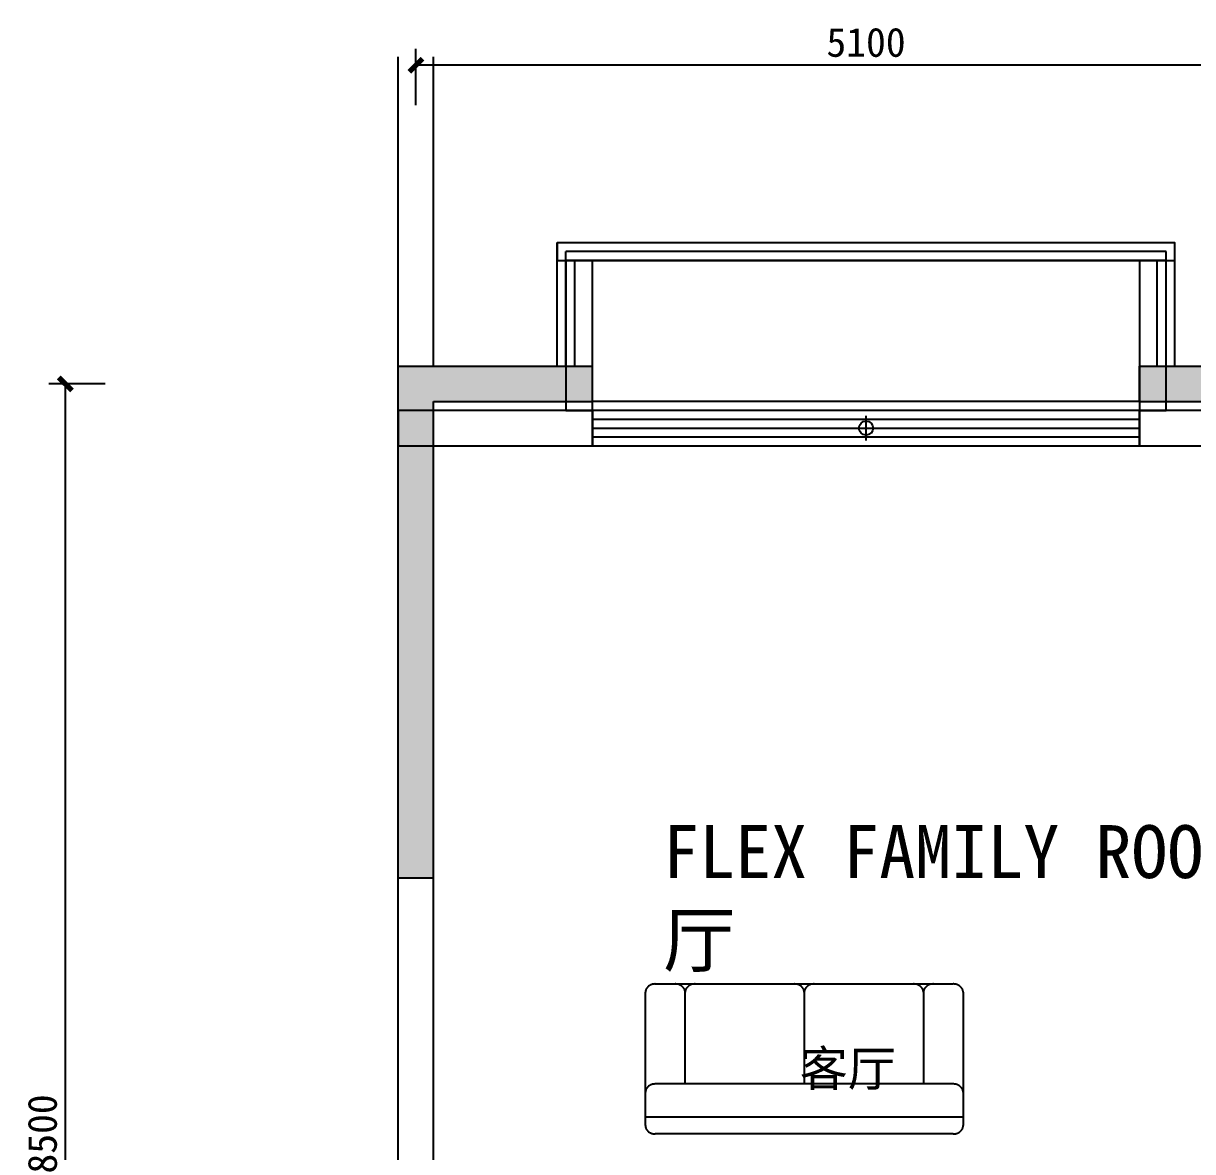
# Model space of a CAD drawing. Header units: millimetres. Extents: x 0 to 1315425, y -297887 to 3.
# Drawn here: x 1298748 to 1305372, y -287708 to -281315 of the extents above; entities that cross this region are included whole.
import ezdxf

# ---------------------------------------------------------------- set-up
doc = ezdxf.new("R2010")
doc.units = ezdxf.units.MM
for name, color, linetype in [('A-ELEM-TAG', 6, 'CONTINUOUS'), ('A-GLAZ-EXST', 4, 'CONTINUOUS'), ('A-SURVEY-HATCH', 9, 'CONTINUOUS'), ('A-TEXT', 250, 'CONTINUOUS'), ('A-WALL-EXST-CORR', 1, 'CONTINUOUS'), ('D0-FURNITURE', 2, 'Continuous'), ('F-TEXT', 6, 'Continuous'), ('LIB-PLAN', 7, 'Continuous'), ('S-COLUMN', 6, 'Continuous'), ('S-S.WALL', 7, 'Continuous')]:
    doc.layers.add(name, color=color, linetype=linetype)
doc.styles.add('HT', font='simhei.ttf')
doc.styles.add('宋体', font='')
doc.styles.get('宋体').set_extended_font_data('SimSun')
doc.dimstyles.new('TCD', dxfattribs={"dimscale": 0, "dimtxt": 2.2, "dimasz": 1, "dimexe": 1.25, "dimexo": 3, "dimtad": 1, "dimrnd": 5, "dimtxsty": '宋体', "dimblk": 'ARCHTICK', "dimcen": 2.5, "dimazin": 3, "dimtfac": 1, "dimtix": 1, "dimtmove": 2, "dimatfit": 3, "dimldrblk": 'DOT', "dimlwd": -1})

# ---------------------------------------------------------------- blocks, each defined once
blk = doc.blocks.new('_ARCHTICK')
at = {"color": 0, "linetype": 'ByBlock', "const_width": 0.4}
blk.add_lwpolyline([(-0.5, -0.5), (0.5, 0.5)], dxfattribs=at)
blk = doc.blocks.new('*D452')
at = {"layer": 'Defpoints', "color": 0}
for p in [(1300971.9, -281552.3), (1300971.9, -285324.7), (1306071.9, -285557.8)]:
    blk.add_point(p, dxfattribs=at)
at = {"layer": 'S-COLUMN', "color": 0, "lineweight": -2}
for p, q in [((1300971.9, -281777.3), (1300971.9, -281458.6)), ((1306071.9, -281777.3), (1306071.9, -281458.6))]:
    blk.add_line(p, q, dxfattribs=at)
at = {"layer": 'S-COLUMN', "color": 0}
blk.add_line((1306071.9, -281552.3), (1300971.9, -281552.3), dxfattribs=at)
at = {"layer": 'S-COLUMN', "color": 0, "xscale": 75, "yscale": 75, "zscale": 75, "rotation": 180}
blk.add_blockref('_ARCHTICK', (1300971.9, -281552.3), dxfattribs=at)
at = {"layer": 'S-COLUMN', "color": 0, "xscale": 75, "yscale": 75, "zscale": 75}
blk.add_blockref('_ARCHTICK', (1306071.9, -281552.3), dxfattribs=at)
at = {"layer": 'S-COLUMN', "color": 2, "insert": (1303521.9, -281423), "char_height": 165, "attachment_point": 5, "style": '宋体'}
blk.add_mtext('5100', dxfattribs=at)
blk = doc.blocks.new('_Dot')
at = {"color": 0, "linetype": 'ByBlock', "lineweight": -2}
blk.add_line((-0.5, 0), (-1, 0), dxfattribs=at)
at = {"color": 0, "linetype": 'ByBlock', "const_width": 0.5}
blk.add_lwpolyline([(-0.25, 0, 1), (0.25, 0, 1)], format="xyb", close=True, dxfattribs=at)
blk = doc.blocks.new('*D456')
at = {"layer": 'Defpoints', "color": 0}
for p in [(1298986, -283357.8), (1301071.9, -283357.8), (1301071.9, -291857.8)]:
    blk.add_point(p, dxfattribs=at)
at = {"layer": 'S-COLUMN', "color": 0, "lineweight": -2}
for p, q in [((1299211, -283357.8), (1298892.2, -283357.8)), ((1299211, -291857.8), (1298892.2, -291857.8))]:
    blk.add_line(p, q, dxfattribs=at)
at = {"layer": 'S-COLUMN', "color": 0}
blk.add_line((1298986, -291857.8), (1298986, -283357.8), dxfattribs=at)
at = {"layer": 'S-COLUMN', "color": 0, "xscale": 75, "yscale": 75, "zscale": 75}
for p, rotation in [((1298986, -283357.8), 90), ((1298986, -291857.8), 270)]:
    blk.add_blockref('_ARCHTICK', p, dxfattribs=dict(at, rotation=rotation))
at = {"layer": 'S-COLUMN', "color": 2, "insert": (1298856.6, -287607.8), "char_height": 165, "attachment_point": 5, "rotation": 90, "style": '宋体'}
blk.add_mtext('8500', dxfattribs=at)
blk = doc.blocks.new('ELEM_TAG')
for p, q in [((0, -70), (0, 70)), ((-70, 0), (70, 0))]:
    blk.add_line(p, q)
blk.add_circle((0, 0), 40)
blk = doc.blocks.new('SOFA_2S_1800x850_PLAN')
at = {"layer": 'LIB-PLAN'}
for p, q in [((-843.8, 0), (843.8, 0)), ((-900, -94.4), (-900, -47.2)), ((900, -47.2), (900, -236.1)), ((-900, -236.1), (-900, -94.4)), ((-900, -94.4), (900, -94.4)), ((-900, -802.8), (-900, -236.1)), ((900, -236.1), (900, -802.8)), ((-843.8, -283.3), (843.8, -283.3)), ((-675, -802.8), (-675, -283.3)), ((0, -802.8), (0, -283.3)), ((675, -283.3), (675, -802.8)), ((-731.2, -850), (-843.8, -850)), ((731.2, -850), (-731.2, -850)), ((843.8, -850), (731.2, -850))]:
    blk.add_line(p, q, dxfattribs=at)
for points in [[(-843.8, 0), (-846.5, -0.1), (-849.3, -0.2), (-852, -0.5), (-854.7, -0.9), (-857.4, -1.4), (-860.1, -2), (-862.7, -2.8), (-865.3, -3.6), (-867.8, -4.5), (-870.3, -5.6), (-872.7, -6.7), (-875, -8), (-877.3, -9.3), (-879.4, -10.7), (-881.5, -12.2), (-883.5, -13.8), (-885.4, -15.5), (-887.2, -17.3), (-888.9, -19.1), (-890.5, -21), (-892, -22.9), (-893.4, -25), (-894.6, -27), (-895.7, -29.2), (-896.7, -31.3), (-897.6, -33.5), (-898.3, -35.7), (-898.9, -38), (-899.4, -40.3), (-899.7, -42.6), (-899.9, -44.9), (-900, -47.2)], [(900, -47.2), (899.9, -44.9), (899.7, -42.6), (899.4, -40.3), (898.9, -38), (898.3, -35.7), (897.6, -33.5), (896.7, -31.3), (895.7, -29.2), (894.6, -27), (893.4, -25), (892, -22.9), (890.5, -21), (888.9, -19.1), (887.2, -17.3), (885.4, -15.5), (883.5, -13.8), (881.5, -12.2), (879.4, -10.7), (877.3, -9.3), (875, -8), (872.7, -6.7), (870.3, -5.6), (867.8, -4.5), (865.3, -3.6), (862.7, -2.8), (860.1, -2), (857.4, -1.4), (854.7, -0.9), (852, -0.5), (849.3, -0.2), (846.5, -0.1), (843.8, 0)], [(-900, -236.1), (-899.9, -238.4), (-899.7, -240.7), (-899.4, -243), (-898.9, -245.3), (-898.3, -247.6), (-897.6, -249.8), (-896.7, -252), (-895.7, -254.2), (-894.6, -256.3), (-893.4, -258.4), (-892, -260.4), (-890.5, -262.3), (-888.9, -264.2), (-887.2, -266.1), (-885.4, -267.8), (-883.5, -269.5), (-881.5, -271.1), (-879.4, -272.6), (-877.3, -274), (-875, -275.4), (-872.7, -276.6), (-870.3, -277.8), (-867.8, -278.8), (-865.3, -279.7), (-862.7, -280.6), (-860.1, -281.3), (-857.4, -281.9), (-854.7, -282.4), (-852, -282.8), (-849.3, -283.1), (-846.5, -283.3), (-843.8, -283.3)], [(843.8, -283.3), (846.5, -283.3), (849.3, -283.1), (852, -282.8), (854.7, -282.4), (857.4, -281.9), (860.1, -281.3), (862.7, -280.6), (865.3, -279.7), (867.8, -278.8), (870.3, -277.8), (872.7, -276.6), (875, -275.4), (877.3, -274), (879.4, -272.6), (881.5, -271.1), (883.5, -269.5), (885.4, -267.8), (887.2, -266.1), (888.9, -264.2), (890.5, -262.3), (892, -260.4), (893.4, -258.4), (894.6, -256.3), (895.7, -254.2), (896.7, -252), (897.6, -249.8), (898.3, -247.6), (898.9, -245.3), (899.4, -243), (899.7, -240.7), (899.9, -238.4), (900, -236.1)], [(-900, -802.8), (-899.9, -805.1), (-899.7, -807.4), (-899.4, -809.7), (-898.9, -812), (-898.3, -814.3), (-897.6, -816.5), (-896.7, -818.7), (-895.7, -820.8), (-894.6, -823), (-893.4, -825), (-892, -827.1), (-890.5, -829), (-888.9, -830.9), (-887.2, -832.7), (-885.4, -834.5), (-883.5, -836.2), (-881.5, -837.8), (-879.4, -839.3), (-877.3, -840.7), (-875, -842), (-872.7, -843.3), (-870.3, -844.4), (-867.8, -845.5), (-865.3, -846.4), (-862.7, -847.2), (-860.1, -848), (-857.4, -848.6), (-854.7, -849.1), (-852, -849.5), (-849.3, -849.8), (-846.5, -849.9), (-843.8, -850)], [(-731.2, -850), (-728.5, -849.9), (-725.7, -849.8), (-723, -849.5), (-720.3, -849.1), (-717.6, -848.6), (-714.9, -848), (-712.3, -847.2), (-709.7, -846.4), (-707.2, -845.5), (-704.7, -844.4), (-702.3, -843.3), (-700, -842), (-697.7, -840.7), (-695.6, -839.3), (-693.5, -837.8), (-691.5, -836.2), (-689.6, -834.5), (-687.8, -832.7), (-686.1, -830.9), (-684.5, -829), (-683, -827.1), (-681.6, -825), (-680.4, -823), (-679.3, -820.8), (-678.3, -818.7), (-677.4, -816.5), (-676.7, -814.3), (-676.1, -812), (-675.6, -809.7), (-675.3, -807.4), (-675.1, -805.1), (-675, -802.8)], [(-675, -802.8), (-674.9, -805.1), (-674.7, -807.4), (-674.4, -809.7), (-673.9, -812), (-673.3, -814.3), (-672.6, -816.5), (-671.7, -818.7), (-670.7, -820.8), (-669.6, -823), (-668.4, -825), (-667, -827.1), (-665.5, -829), (-663.9, -830.9), (-662.2, -832.7), (-660.4, -834.5), (-658.5, -836.2), (-656.5, -837.8), (-654.4, -839.3), (-652.3, -840.7), (-650, -842), (-647.7, -843.3), (-645.3, -844.4), (-642.8, -845.5), (-640.3, -846.4), (-637.7, -847.2), (-635.1, -848), (-632.4, -848.6), (-629.7, -849.1), (-627, -849.5), (-624.3, -849.8), (-621.5, -849.9), (-618.8, -850)], [(-56.3, -850), (-53.5, -849.9), (-50.7, -849.8), (-48, -849.5), (-45.3, -849.1), (-42.6, -848.6), (-39.9, -848), (-37.3, -847.2), (-34.7, -846.4), (-32.2, -845.5), (-29.7, -844.4), (-27.3, -843.3), (-25, -842), (-22.7, -840.7), (-20.6, -839.3), (-18.5, -837.8), (-16.5, -836.2), (-14.6, -834.5), (-12.8, -832.7), (-11.1, -830.9), (-9.5, -829), (-8, -827.1), (-6.6, -825), (-5.4, -823), (-4.3, -820.8), (-3.3, -818.7), (-2.4, -816.5), (-1.7, -814.3), (-1.1, -812), (-0.6, -809.7), (-0.3, -807.4), (-0.1, -805.1), (0, -802.8)], [(0, -802.8), (0.1, -805.1), (0.3, -807.4), (0.6, -809.7), (1.1, -812), (1.7, -814.3), (2.4, -816.5), (3.3, -818.7), (4.3, -820.8), (5.4, -823), (6.6, -825), (8, -827.1), (9.5, -829), (11.1, -830.9), (12.8, -832.7), (14.6, -834.5), (16.5, -836.2), (18.5, -837.8), (20.6, -839.3), (22.7, -840.7), (25, -842), (27.3, -843.3), (29.7, -844.4), (32.2, -845.5), (34.7, -846.4), (37.3, -847.2), (39.9, -848), (42.6, -848.6), (45.3, -849.1), (48, -849.5), (50.7, -849.8), (53.5, -849.9), (56.2, -850)], [(618.8, -850), (621.5, -849.9), (624.3, -849.8), (627, -849.5), (629.7, -849.1), (632.4, -848.6), (635.1, -848), (637.7, -847.2), (640.3, -846.4), (642.8, -845.5), (645.3, -844.4), (647.7, -843.3), (650, -842), (652.3, -840.7), (654.4, -839.3), (656.5, -837.8), (658.5, -836.2), (660.4, -834.5), (662.2, -832.7), (663.9, -830.9), (665.5, -829), (667, -827.1), (668.4, -825), (669.6, -823), (670.7, -820.8), (671.7, -818.7), (672.6, -816.5), (673.3, -814.3), (673.9, -812), (674.4, -809.7), (674.7, -807.4), (674.9, -805.1), (675, -802.8)], [(675, -802.8), (675.1, -805.1), (675.3, -807.4), (675.6, -809.7), (676.1, -812), (676.7, -814.3), (677.4, -816.5), (678.3, -818.7), (679.3, -820.8), (680.4, -823), (681.6, -825), (683, -827.1), (684.5, -829), (686.1, -830.9), (687.8, -832.7), (689.6, -834.5), (691.5, -836.2), (693.5, -837.8), (695.6, -839.3), (697.7, -840.7), (700, -842), (702.3, -843.3), (704.7, -844.4), (707.2, -845.5), (709.7, -846.4), (712.3, -847.2), (714.9, -848), (717.6, -848.6), (720.3, -849.1), (723, -849.5), (725.7, -849.8), (728.5, -849.9), (731.2, -850)], [(843.8, -850), (846.5, -849.9), (849.3, -849.8), (852, -849.5), (854.7, -849.1), (857.4, -848.6), (860.1, -848), (862.7, -847.2), (865.3, -846.4), (867.8, -845.5), (870.3, -844.4), (872.7, -843.3), (875, -842), (877.3, -840.7), (879.4, -839.3), (881.5, -837.8), (883.5, -836.2), (885.4, -834.5), (887.2, -832.7), (888.9, -830.9), (890.5, -829), (892, -827.1), (893.4, -825), (894.6, -823), (895.7, -820.8), (896.7, -818.7), (897.6, -816.5), (898.3, -814.3), (898.9, -812), (899.4, -809.7), (899.7, -807.4), (899.9, -805.1), (900, -802.8)]]:
    blk.add_lwpolyline(points, dxfattribs=at)

msp = doc.modelspace()

# ---------------------------------------------------------------- hatches: boundary and pattern name
at = {"layer": 'A-SURVEY-HATCH'}
h = msp.add_hatch(color=251, dxfattribs=at)
h.dxf.hatch_style = 1
h.paths.add_polyline_path([(1306371.915, -283057.788), (1305971.915, -283057.788), (1305971.915, -283257.788), (1305071.915, -283257.788), (1305071.915, -283457.788), (1305971.915, -283457.788), (1306371.915, -283457.788)])
h.paths.add_polyline_path([(1301071.915, -291757.788), (1300871.915, -291757.788), (1300871.915, -293957.788), (1299471.915, -293957.788), (1299471.915, -294157.788), (1301071.915, -294157.788)])
h.paths.add_polyline_path([(1306171.915, -284557.788), (1305971.915, -284557.788), (1305971.915, -286157.788), (1306171.915, -286157.788), (1306171.915, -285557.788), (1307071.915, -285557.788), (1307071.915, -285357.788), (1306171.915, -285357.788)])
h = msp.add_hatch(color=251, dxfattribs=at)
h.dxf.hatch_style = 1
h.paths.add_polyline_path([(1301971.915, -283257.788), (1300871.915, -283257.788), (1300871.915, -286157.788), (1301071.915, -286157.788), (1301071.915, -283457.788), (1301971.915, -283457.788)])

# ---------------------------------------------------------------- linework, layer by layer
at = {"layer": 'A-GLAZ-EXST'}
for p, q in [((1301972, -283558), (1305072, -283558)), ((1301972, -283608), (1305072, -283608)), ((1301972, -283658), (1305072, -283658))]:
    msp.add_line(p, q, dxfattribs=at)
for points in [[(1301772, -282658), (1305272, -282658), (1305272, -282558), (1301772, -282558)], [(1301822, -283508), (1301972, -283508), (1301972, -282658), (1301822, -282658)], [(1305072, -283508), (1305222, -283508), (1305222, -282658), (1305072, -282658)], [(1301972, -283708), (1305072, -283708), (1305072, -283508), (1301972, -283508)]]:
    msp.add_lwpolyline(points, close=True, dxfattribs=at)
at = {"layer": 'A-WALL-EXST-CORR'}
for points in [[(1300872, -283708), (1301972, -283708), (1301972, -283508), (1300872, -283508)], [(1305072, -283708), (1306072, -283708), (1306072, -283508), (1305072, -283508)]]:
    msp.add_lwpolyline(points, close=True, dxfattribs=at)
at = {"layer": 'S-S.WALL'}
for p, q in [((1300871.915, -289917.788), (1300871.915, -281504.776)), ((1301071.915, -283257.788), (1301071.915, -281504.776)), ((1300871.915, -283257.788), (1301971.915, -283257.788)), ((1301971.915, -283457.788), (1301971.915, -283257.788)), ((1305071.915, -283457.788), (1305071.915, -283257.788)), ((1305071.915, -283257.788), (1305971.915, -283257.788)), ((1301071.915, -283457.788), (1301971.915, -283457.788)), ((1301071.915, -289917.788), (1301071.915, -283457.788)), ((1305071.915, -283457.788), (1305971.915, -283457.788)), ((1301071.915, -286157.788), (1300871.915, -286157.788))]:
    msp.add_line(p, q, dxfattribs=at)
at = {"layer": 'S-S.WALL', "color": 2}
for p, q in [((1305271.915, -282557.788), (1301771.915, -282557.788)), ((1301771.915, -283257.788), (1301771.915, -282557.788)), ((1305271.915, -283257.788), (1305271.915, -282557.788)), ((1305171.915, -282657.788), (1301871.915, -282657.788)), ((1301871.915, -283257.788), (1301871.915, -282657.788)), ((1305171.915, -283257.788), (1305171.915, -282657.788))]:
    msp.add_line(p, q, dxfattribs=at)
at = {"layer": 'S-S.WALL', "color": 1}
for p, q in [((1305221.915, -282607.788), (1301821.915, -282607.788)), ((1301821.915, -283257.788), (1301821.915, -282607.788)), ((1305221.915, -283257.788), (1305221.915, -282607.788))]:
    msp.add_line(p, q, dxfattribs=at)
at = {"layer": 'S-S.WALL', "color": 4}
msp.add_line((1305071.915, -283457.788), (1301971.915, -283457.788), dxfattribs=at)

# ---------------------------------------------------------------- block references
at = {"layer": 'A-ELEM-TAG'}
msp.add_blockref('ELEM_TAG', (1303522, -283608), dxfattribs=at)
at = {"layer": 'D0-FURNITURE', "rotation": 180}
msp.add_blockref('SOFA_2S_1800x850_PLAN', (1303172, -287608), dxfattribs=at)

# ---------------------------------------------------------------- texts
at = {"layer": 'A-TEXT', "insert": (1302372, -285858), "char_height": 300, "width": 3990, "attachment_point": 1, "style": 'HT'}
msp.add_mtext('{\\fSimSun|b0|i0|c134|p2;FLEX FAMILY ROOM 客厅}', dxfattribs=at)
at = {"layer": 'F-TEXT', "insert": (1303145.691, -287136.789), "char_height": 200, "attachment_point": 1, "style": 'HT'}
msp.add_mtext_dynamic_manual_height_columns('{\\fSimSun|b0|i0|c134|p2;客厅}', width=872.51357, gutter_width=1, heights=[0], dxfattribs=at)

# ---------------------------------------------------------------- dimensions: what is measured, and where the dimension line sits
at = {"layer": 'S-COLUMN'}
dim = msp.add_linear_dim(base=(1300971.915, -281552.33), p1=(1306071.915, -285557.788), p2=(1300971.915, -285324.663), dimstyle='TCD', override={"dimscale": 75}, dxfattribs=at)
dim.commit()
dim.dimension.update_dxf_attribs({"geometry": '*D452', "text_midpoint": (1303521.915, -281422.955)})
dim = msp.add_linear_dim(base=(1298985.957, -283357.788), p1=(1301071.915, -291857.788), p2=(1301071.915, -283357.788), angle=90, dimstyle='TCD', override={"dimscale": 75}, dxfattribs=at)
dim.commit()
dim.dimension.update_dxf_attribs({"geometry": '*D456', "text_midpoint": (1298856.582, -287607.788)})

doc.saveas('drawing.dxf')
